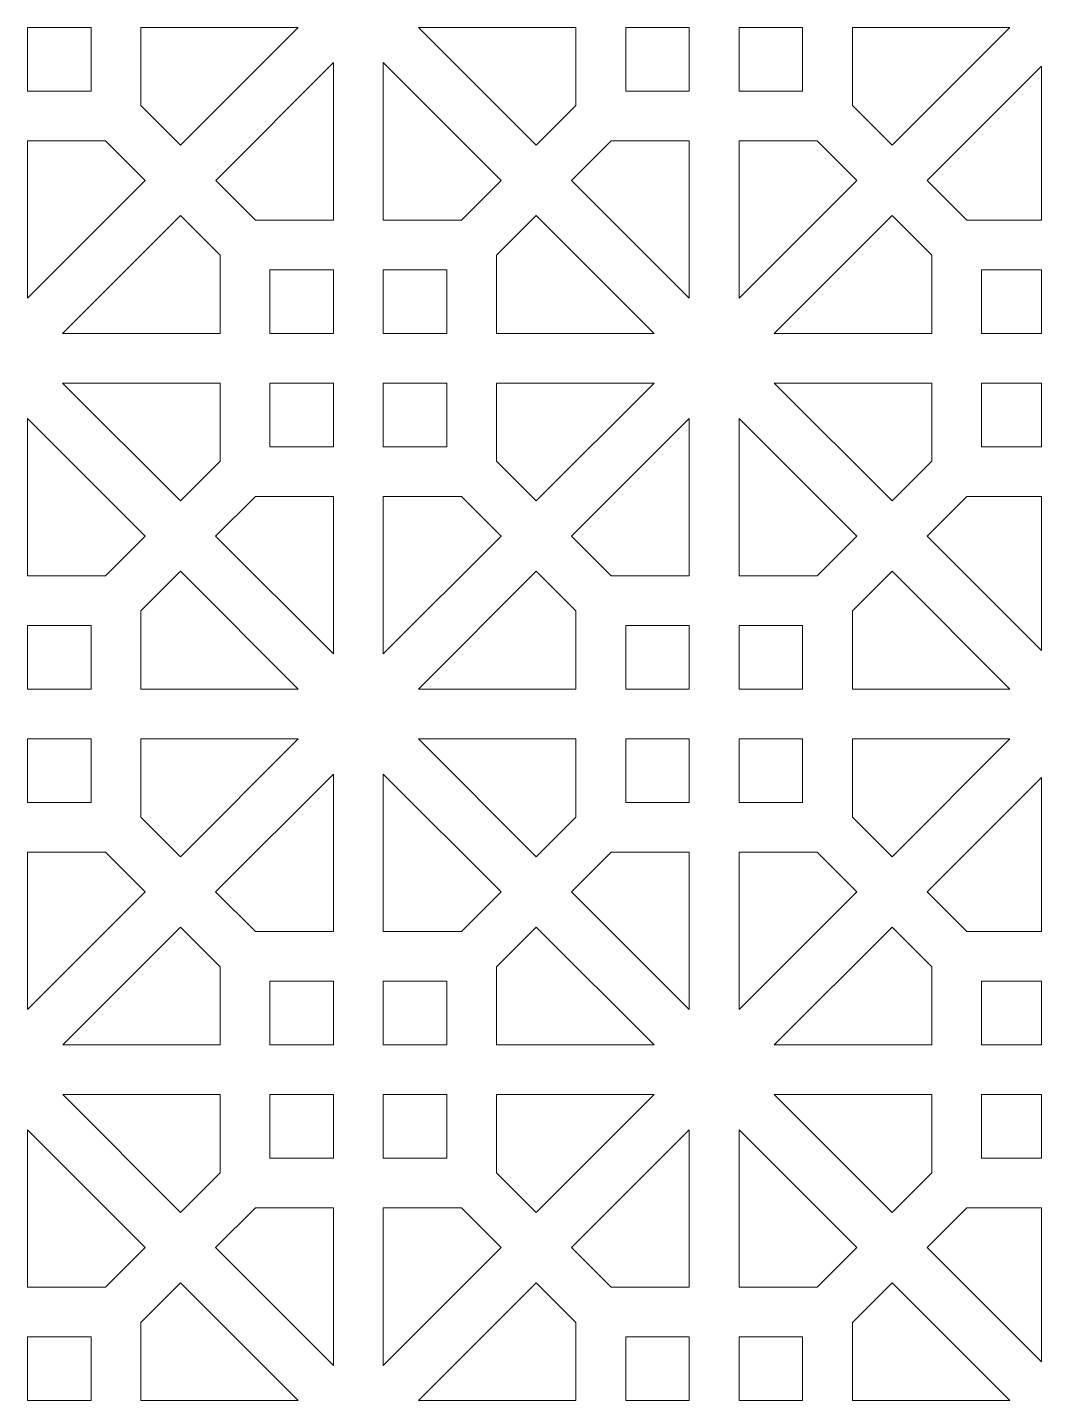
# Model space of a CAD drawing. Header units: centimetres. Extents: x -89 to 89, y -100 to 100.
# Drawn here: x -45.37 to -8.69, y -1.06 to 48.62 of the extents above; entities that cross this region are included whole.
import ezdxf

# ---------------------------------------------------------------- set-up
doc = ezdxf.new("R2010")
doc.units = ezdxf.units.CM
doc.header["$MEASUREMENT"] = 0
doc.layers.add('layer 1', color=7, linetype='Continuous')

msp = doc.modelspace()

# ---------------------------------------------------------------- linework, layer by layer
at = {"layer": 'layer 1', "color": 230, "lineweight": 9}
for points, knots in [([(-43.06814, 48.62094), (-43.06814, 48.62094), (-45.36816, 48.62094), (-45.36816, 48.62094), (-45.36816, 48.62094), (-45.36816, 48.62094), (-45.36753, 46.32117), (-45.36753, 46.32117), (-45.36753, 46.32117), (-45.36753, 46.32117), (-43.0675, 46.32117), (-43.0675, 46.32117), (-43.0675, 46.32117), (-43.0675, 46.32117), (-43.06814, 48.62094), (-43.06814, 48.62094)], [0, 0, 0, 0, 0.2, 0.2, 0.2, 0.2, 0.4, 0.4, 0.4, 0.4, 0.6, 0.6, 0.6, 0.6, 1, 1, 1, 1]), ([(-35.57157, 48.62094), (-35.57157, 48.62094), (-39.83349, 44.35903), (-39.83349, 44.35903), (-39.83349, 44.35903), (-39.83349, 44.35903), (-41.26751, 45.79396), (-41.26751, 45.79396), (-41.26751, 45.79396), (-41.26751, 45.79396), (-41.2675, 48.62121), (-41.2675, 48.62121), (-41.2675, 48.62121), (-41.2675, 48.62121), (-35.57157, 48.62094), (-35.57157, 48.62094)], [0, 0, 0, 0, 0.2, 0.2, 0.2, 0.2, 0.4, 0.4, 0.4, 0.4, 0.6, 0.6, 0.6, 0.6, 1, 1, 1, 1]), ([(-31.22601, 48.62092), (-31.22601, 48.62092), (-26.9642, 44.35911), (-26.9642, 44.35911), (-26.9642, 44.35911), (-26.9642, 44.35911), (-25.52886, 45.79409), (-25.52886, 45.79409), (-25.52886, 45.79409), (-25.52886, 45.79409), (-25.52885, 48.62119), (-25.52885, 48.62119), (-25.52885, 48.62119), (-25.52885, 48.62119), (-31.22601, 48.62092), (-31.22601, 48.62092)], [0, 0, 0, 0, 0.2, 0.2, 0.2, 0.2, 0.4, 0.4, 0.4, 0.4, 0.6, 0.6, 0.6, 0.6, 1, 1, 1, 1]), ([(-23.72949, 48.62092), (-23.72949, 48.62092), (-21.42947, 48.62092), (-21.42947, 48.62092), (-21.42947, 48.62092), (-21.42947, 48.62092), (-21.42883, 46.32123), (-21.42883, 46.32123), (-21.42883, 46.32123), (-21.42883, 46.32123), (-23.72885, 46.32123), (-23.72885, 46.32123), (-23.72885, 46.32123), (-23.72885, 46.32123), (-23.72949, 48.62092), (-23.72949, 48.62092)], [0, 0, 0, 0, 0.2, 0.2, 0.2, 0.2, 0.4, 0.4, 0.4, 0.4, 0.6, 0.6, 0.6, 0.6, 1, 1, 1, 1]), ([(-19.62947, 46.32095), (-19.62947, 46.32095), (-17.32949, 46.32096), (-17.32949, 46.32096), (-17.32949, 46.32096), (-17.32949, 46.32096), (-17.32886, 48.62119), (-17.32886, 48.62119), (-17.32886, 48.62119), (-17.32886, 48.62119), (-19.62883, 48.62118), (-19.62883, 48.62118), (-19.62883, 48.62118), (-19.62883, 48.62118), (-19.62947, 46.32095), (-19.62947, 46.32095)], [0, 0, 0, 0, 0.2, 0.2, 0.2, 0.2, 0.4, 0.4, 0.4, 0.4, 0.6, 0.6, 0.6, 0.6, 1, 1, 1, 1]), ([(-15.52949, 45.79375), (-15.52949, 45.79375), (-15.52949, 48.62092), (-15.52949, 48.62092), (-15.52949, 48.62092), (-15.52949, 48.62092), (-9.83229, 48.62119), (-9.83229, 48.62119), (-9.83229, 48.62119), (-9.83229, 48.62119), (-14.09416, 44.35934), (-14.09416, 44.35934), (-14.09416, 44.35934), (-14.09416, 44.35934), (-15.52949, 45.79375), (-15.52949, 45.79375)], [0, 0, 0, 0, 0.2, 0.2, 0.2, 0.2, 0.4, 0.4, 0.4, 0.4, 0.6, 0.6, 0.6, 0.6, 1, 1, 1, 1]), ([(-34.29883, 47.34813), (-34.29883, 47.34813), (-34.29881, 41.6516), (-34.29881, 41.6516), (-34.29881, 41.6516), (-34.29881, 41.6516), (-37.12539, 41.65187), (-37.12539, 41.65187), (-37.12539, 41.65187), (-37.12539, 41.65187), (-38.56005, 43.08653), (-38.56005, 43.08653), (-38.56005, 43.08653), (-38.56005, 43.08653), (-34.29883, 47.34813), (-34.29883, 47.34813)], [0, 0, 0, 0, 0.2, 0.2, 0.2, 0.2, 0.4, 0.4, 0.4, 0.4, 0.6, 0.6, 0.6, 0.6, 1, 1, 1, 1]), ([(-28.23697, 43.08628), (-28.23697, 43.08628), (-32.49881, 47.34813), (-32.49881, 47.34813), (-32.49881, 47.34813), (-32.49881, 47.34813), (-32.49817, 41.65187), (-32.49817, 41.65187), (-32.49817, 41.65187), (-32.49817, 41.65187), (-29.67102, 41.65187), (-29.67102, 41.65187), (-29.67102, 41.65187), (-29.67102, 41.65187), (-28.23697, 43.08628), (-28.23697, 43.08628)], [0, 0, 0, 0, 0.2, 0.2, 0.2, 0.2, 0.4, 0.4, 0.4, 0.4, 0.6, 0.6, 0.6, 0.6, 1, 1, 1, 1]), ([(-8.68714, 47.22106), (-8.68714, 47.22106), (-12.82197, 43.08621), (-12.82197, 43.08621), (-12.82197, 43.08621), (-12.82197, 43.08621), (-11.38665, 41.6518), (-11.38665, 41.6518), (-11.38665, 41.6518), (-11.38665, 41.6518), (-8.6865, 41.65181), (-8.6865, 41.65181), (-8.6865, 41.65181), (-8.6865, 41.65181), (-8.68714, 47.22106), (-8.68714, 47.22106)], [0, 0, 0, 0, 0.2, 0.2, 0.2, 0.2, 0.4, 0.4, 0.4, 0.4, 0.6, 0.6, 0.6, 0.6, 1, 1, 1, 1]), ([(-45.36814, 38.82437), (-45.36814, 38.82437), (-45.36816, 44.5209), (-45.36816, 44.5209), (-45.36816, 44.5209), (-45.36816, 44.5209), (-42.5403, 44.52117), (-42.5403, 44.52117), (-42.5403, 44.52117), (-42.5403, 44.52117), (-41.10564, 43.08651), (-41.10564, 43.08651), (-41.10564, 43.08651), (-41.10564, 43.08651), (-45.36814, 38.82437), (-45.36814, 38.82437)], [0, 0, 0, 0, 0.2, 0.2, 0.2, 0.2, 0.4, 0.4, 0.4, 0.4, 0.6, 0.6, 0.6, 0.6, 1, 1, 1, 1]), ([(-25.69141, 43.08631), (-25.69141, 43.08631), (-21.42947, 38.82438), (-21.42947, 38.82438), (-21.42947, 38.82438), (-21.42947, 38.82438), (-21.42883, 44.52123), (-21.42883, 44.52123), (-21.42883, 44.52123), (-21.42883, 44.52123), (-24.25613, 44.52125), (-24.25613, 44.52125), (-24.25613, 44.52125), (-24.25613, 44.52125), (-25.69141, 43.08631), (-25.69141, 43.08631)], [0, 0, 0, 0, 0.2, 0.2, 0.2, 0.2, 0.4, 0.4, 0.4, 0.4, 0.6, 0.6, 0.6, 0.6, 1, 1, 1, 1]), ([(-19.62947, 38.82439), (-19.62947, 38.82439), (-15.3676, 43.08629), (-15.3676, 43.08629), (-15.3676, 43.08629), (-15.3676, 43.08629), (-16.80164, 44.52124), (-16.80164, 44.52124), (-16.80164, 44.52124), (-16.80164, 44.52124), (-19.62883, 44.52124), (-19.62883, 44.52124), (-19.62883, 44.52124), (-19.62883, 44.52124), (-19.62947, 38.82439), (-19.62947, 38.82439)], [0, 0, 0, 0, 0.2, 0.2, 0.2, 0.2, 0.4, 0.4, 0.4, 0.4, 0.6, 0.6, 0.6, 0.6, 1, 1, 1, 1]), ([(-44.0954, 37.55156), (-44.0954, 37.55156), (-39.83348, 41.81347), (-39.83348, 41.81347), (-39.83348, 41.81347), (-39.83348, 41.81347), (-38.39818, 40.37908), (-38.39818, 40.37908), (-38.39818, 40.37908), (-38.39818, 40.37908), (-38.39819, 37.55183), (-38.39819, 37.55183), (-38.39819, 37.55183), (-38.39819, 37.55183), (-44.0954, 37.55156), (-44.0954, 37.55156)], [0, 0, 0, 0, 0.2, 0.2, 0.2, 0.2, 0.4, 0.4, 0.4, 0.4, 0.6, 0.6, 0.6, 0.6, 1, 1, 1, 1]), ([(-28.39883, 37.55156), (-28.39883, 37.55156), (-28.39883, 40.37886), (-28.39883, 40.37886), (-28.39883, 40.37886), (-28.39883, 40.37886), (-26.96355, 41.81376), (-26.96355, 41.81376), (-26.96355, 41.81376), (-26.96355, 41.81376), (-22.7016, 37.55183), (-22.7016, 37.55183), (-22.7016, 37.55183), (-22.7016, 37.55183), (-28.39883, 37.55156), (-28.39883, 37.55156)], [0, 0, 0, 0, 0.2, 0.2, 0.2, 0.2, 0.4, 0.4, 0.4, 0.4, 0.6, 0.6, 0.6, 0.6, 1, 1, 1, 1]), ([(-12.66008, 40.37875), (-12.66008, 40.37875), (-12.66008, 37.55158), (-12.66008, 37.55158), (-12.66008, 37.55158), (-12.66008, 37.55158), (-18.356, 37.55185), (-18.356, 37.55185), (-18.356, 37.55185), (-18.356, 37.55185), (-14.09413, 41.8137), (-14.09413, 41.8137), (-14.09413, 41.8137), (-14.09413, 41.8137), (-12.66008, 40.37875), (-12.66008, 40.37875)], [0, 0, 0, 0, 0.2, 0.2, 0.2, 0.2, 0.4, 0.4, 0.4, 0.4, 0.6, 0.6, 0.6, 0.6, 1, 1, 1, 1]), ([(-36.59883, 37.55156), (-36.59883, 37.55156), (-34.29881, 37.55156), (-34.29881, 37.55156), (-34.29881, 37.55156), (-34.29881, 37.55156), (-34.29816, 39.85187), (-34.29816, 39.85187), (-34.29816, 39.85187), (-34.29816, 39.85187), (-36.59819, 39.85187), (-36.59819, 39.85187), (-36.59819, 39.85187), (-36.59819, 39.85187), (-36.59883, 37.55156), (-36.59883, 37.55156)], [0, 0, 0, 0, 0.2, 0.2, 0.2, 0.2, 0.4, 0.4, 0.4, 0.4, 0.6, 0.6, 0.6, 0.6, 1, 1, 1, 1]), ([(-32.49881, 39.8516), (-32.49881, 39.8516), (-32.49881, 37.55156), (-32.49881, 37.55156), (-32.49881, 37.55156), (-32.49881, 37.55156), (-30.19818, 37.55183), (-30.19818, 37.55183), (-30.19818, 37.55183), (-30.19818, 37.55183), (-30.19819, 39.85187), (-30.19819, 39.85187), (-30.19819, 39.85187), (-30.19819, 39.85187), (-32.49881, 39.8516), (-32.49881, 39.8516)], [0, 0, 0, 0, 0.2, 0.2, 0.2, 0.2, 0.4, 0.4, 0.4, 0.4, 0.6, 0.6, 0.6, 0.6, 1, 1, 1, 1]), ([(-8.68714, 39.85155), (-8.68714, 39.85155), (-8.68714, 37.55158), (-8.68714, 37.55158), (-8.68714, 37.55158), (-8.68714, 37.55158), (-10.85943, 37.55185), (-10.85943, 37.55185), (-10.85943, 37.55185), (-10.85943, 37.55185), (-10.85944, 39.85181), (-10.85944, 39.85181), (-10.85944, 39.85181), (-10.85944, 39.85181), (-8.68714, 39.85155), (-8.68714, 39.85155)], [0, 0, 0, 0, 0.2, 0.2, 0.2, 0.2, 0.4, 0.4, 0.4, 0.4, 0.6, 0.6, 0.6, 0.6, 1, 1, 1, 1]), ([(-44.09535, 35.75156), (-44.09535, 35.75156), (-39.83354, 31.48975), (-39.83354, 31.48975), (-39.83354, 31.48975), (-39.83354, 31.48975), (-38.3982, 32.92473), (-38.3982, 32.92473), (-38.3982, 32.92473), (-38.3982, 32.92473), (-38.39819, 35.75183), (-38.39819, 35.75183), (-38.39819, 35.75183), (-38.39819, 35.75183), (-44.09535, 35.75156), (-44.09535, 35.75156)], [0, 0, 0, 0, 0.2, 0.2, 0.2, 0.2, 0.4, 0.4, 0.4, 0.4, 0.6, 0.6, 0.6, 0.6, 1, 1, 1, 1]), ([(-36.59883, 35.75156), (-36.59883, 35.75156), (-34.29881, 35.75156), (-34.29881, 35.75156), (-34.29881, 35.75156), (-34.29881, 35.75156), (-34.29817, 33.45187), (-34.29817, 33.45187), (-34.29817, 33.45187), (-34.29817, 33.45187), (-36.59819, 33.45187), (-36.59819, 33.45187), (-36.59819, 33.45187), (-36.59819, 33.45187), (-36.59883, 35.75156), (-36.59883, 35.75156)], [0, 0, 0, 0, 0.2, 0.2, 0.2, 0.2, 0.4, 0.4, 0.4, 0.4, 0.6, 0.6, 0.6, 0.6, 1, 1, 1, 1]), ([(-32.49881, 33.45159), (-32.49881, 33.45159), (-30.19883, 33.4516), (-30.19883, 33.4516), (-30.19883, 33.4516), (-30.19883, 33.4516), (-30.1982, 35.75183), (-30.1982, 35.75183), (-30.1982, 35.75183), (-30.1982, 35.75183), (-32.49817, 35.75182), (-32.49817, 35.75182), (-32.49817, 35.75182), (-32.49817, 35.75182), (-32.49881, 33.45159), (-32.49881, 33.45159)], [0, 0, 0, 0, 0.2, 0.2, 0.2, 0.2, 0.4, 0.4, 0.4, 0.4, 0.6, 0.6, 0.6, 0.6, 1, 1, 1, 1]), ([(-28.39883, 32.92439), (-28.39883, 32.92439), (-28.39883, 35.75156), (-28.39883, 35.75156), (-28.39883, 35.75156), (-28.39883, 35.75156), (-22.70163, 35.75183), (-22.70163, 35.75183), (-22.70163, 35.75183), (-22.70163, 35.75183), (-26.9635, 31.48998), (-26.9635, 31.48998), (-26.9635, 31.48998), (-26.9635, 31.48998), (-28.39883, 32.92439), (-28.39883, 32.92439)], [0, 0, 0, 0, 0.2, 0.2, 0.2, 0.2, 0.4, 0.4, 0.4, 0.4, 0.6, 0.6, 0.6, 0.6, 1, 1, 1, 1]), ([(-12.66008, 35.75158), (-12.66008, 35.75158), (-12.66008, 32.92428), (-12.66008, 32.92428), (-12.66008, 32.92428), (-12.66008, 32.92428), (-14.09408, 31.48992), (-14.09408, 31.48992), (-14.09408, 31.48992), (-14.09408, 31.48992), (-18.35603, 35.75185), (-18.35603, 35.75185), (-18.35603, 35.75185), (-18.35603, 35.75185), (-12.66008, 35.75158), (-12.66008, 35.75158)], [0, 0, 0, 0, 0.2, 0.2, 0.2, 0.2, 0.4, 0.4, 0.4, 0.4, 0.6, 0.6, 0.6, 0.6, 1, 1, 1, 1]), ([(-8.68715, 35.75158), (-8.68715, 35.75158), (-8.68714, 33.45156), (-8.68714, 33.45156), (-8.68714, 33.45156), (-8.68714, 33.45156), (-10.85944, 33.45181), (-10.85944, 33.45181), (-10.85944, 33.45181), (-10.85944, 33.45181), (-10.85945, 35.75185), (-10.85945, 35.75185), (-10.85945, 35.75185), (-10.85945, 35.75185), (-8.68715, 35.75158), (-8.68715, 35.75158)], [0, 0, 0, 0, 0.2, 0.2, 0.2, 0.2, 0.4, 0.4, 0.4, 0.4, 0.6, 0.6, 0.6, 0.6, 1, 1, 1, 1]), ([(-41.10633, 30.21694), (-41.10633, 30.21694), (-45.36817, 34.47879), (-45.36817, 34.47879), (-45.36817, 34.47879), (-45.36817, 34.47879), (-45.36753, 28.78253), (-45.36753, 28.78253), (-45.36753, 28.78253), (-45.36753, 28.78253), (-42.54038, 28.78253), (-42.54038, 28.78253), (-42.54038, 28.78253), (-42.54038, 28.78253), (-41.10633, 30.21694), (-41.10633, 30.21694)], [0, 0, 0, 0, 0.2, 0.2, 0.2, 0.2, 0.4, 0.4, 0.4, 0.4, 0.6, 0.6, 0.6, 0.6, 1, 1, 1, 1]), ([(-21.42944, 34.47875), (-21.42944, 34.47875), (-25.69131, 30.21685), (-25.69131, 30.21685), (-25.69131, 30.21685), (-25.69131, 30.21685), (-24.25599, 28.78244), (-24.25599, 28.78244), (-24.25599, 28.78244), (-24.25599, 28.78244), (-21.4288, 28.78244), (-21.4288, 28.78244), (-21.4288, 28.78244), (-21.4288, 28.78244), (-21.42944, 34.47875), (-21.42944, 34.47875)], [0, 0, 0, 0, 0.2, 0.2, 0.2, 0.2, 0.4, 0.4, 0.4, 0.4, 0.6, 0.6, 0.6, 0.6, 1, 1, 1, 1]), ([(-15.3675, 30.21683), (-15.3675, 30.21683), (-19.62944, 34.47876), (-19.62944, 34.47876), (-19.62944, 34.47876), (-19.62944, 34.47876), (-19.6288, 28.78245), (-19.6288, 28.78245), (-19.6288, 28.78245), (-19.6288, 28.78245), (-16.8015, 28.78243), (-16.8015, 28.78243), (-16.8015, 28.78243), (-16.8015, 28.78243), (-15.3675, 30.21683), (-15.3675, 30.21683)], [0, 0, 0, 0, 0.2, 0.2, 0.2, 0.2, 0.4, 0.4, 0.4, 0.4, 0.6, 0.6, 0.6, 0.6, 1, 1, 1, 1]), ([(-38.56075, 30.21695), (-38.56075, 30.21695), (-34.29881, 25.95502), (-34.29881, 25.95502), (-34.29881, 25.95502), (-34.29881, 25.95502), (-34.29817, 31.65187), (-34.29817, 31.65187), (-34.29817, 31.65187), (-34.29817, 31.65187), (-37.12547, 31.65189), (-37.12547, 31.65189), (-37.12547, 31.65189), (-37.12547, 31.65189), (-38.56075, 30.21695), (-38.56075, 30.21695)], [0, 0, 0, 0, 0.2, 0.2, 0.2, 0.2, 0.4, 0.4, 0.4, 0.4, 0.6, 0.6, 0.6, 0.6, 1, 1, 1, 1]), ([(-32.49881, 25.95503), (-32.49881, 25.95503), (-28.23694, 30.21693), (-28.23694, 30.21693), (-28.23694, 30.21693), (-28.23694, 30.21693), (-29.67098, 31.65188), (-29.67098, 31.65188), (-29.67098, 31.65188), (-29.67098, 31.65188), (-32.49817, 31.65188), (-32.49817, 31.65188), (-32.49817, 31.65188), (-32.49817, 31.65188), (-32.49881, 25.95503), (-32.49881, 25.95503)], [0, 0, 0, 0, 0.2, 0.2, 0.2, 0.2, 0.4, 0.4, 0.4, 0.4, 0.6, 0.6, 0.6, 0.6, 1, 1, 1, 1]), ([(-8.68714, 31.65155), (-8.68714, 31.65155), (-8.68714, 26.08206), (-8.68714, 26.08206), (-8.68714, 26.08206), (-8.68714, 26.08206), (-12.8213, 30.21713), (-12.8213, 30.21713), (-12.8213, 30.21713), (-12.8213, 30.21713), (-11.38661, 31.65181), (-11.38661, 31.65181), (-11.38661, 31.65181), (-11.38661, 31.65181), (-8.68714, 31.65155), (-8.68714, 31.65155)], [0, 0, 0, 0, 0.2, 0.2, 0.2, 0.2, 0.4, 0.4, 0.4, 0.4, 0.6, 0.6, 0.6, 0.6, 1, 1, 1, 1]), ([(-41.26819, 24.68222), (-41.26819, 24.68222), (-41.26819, 27.50952), (-41.26819, 27.50952), (-41.26819, 27.50952), (-41.26819, 27.50952), (-39.83291, 28.94442), (-39.83291, 28.94442), (-39.83291, 28.94442), (-39.83291, 28.94442), (-35.57096, 24.68249), (-35.57096, 24.68249), (-35.57096, 24.68249), (-35.57096, 24.68249), (-41.26819, 24.68222), (-41.26819, 24.68222)], [0, 0, 0, 0, 0.2, 0.2, 0.2, 0.2, 0.4, 0.4, 0.4, 0.4, 0.6, 0.6, 0.6, 0.6, 1, 1, 1, 1]), ([(-25.52942, 27.50939), (-25.52942, 27.50939), (-25.52942, 24.68222), (-25.52942, 24.68222), (-25.52942, 24.68222), (-25.52942, 24.68222), (-31.22534, 24.68249), (-31.22534, 24.68249), (-31.22534, 24.68249), (-31.22534, 24.68249), (-26.96347, 28.94434), (-26.96347, 28.94434), (-26.96347, 28.94434), (-26.96347, 28.94434), (-25.52942, 27.50939), (-25.52942, 27.50939)], [0, 0, 0, 0, 0.2, 0.2, 0.2, 0.2, 0.4, 0.4, 0.4, 0.4, 0.6, 0.6, 0.6, 0.6, 1, 1, 1, 1]), ([(-9.8329, 24.68222), (-9.8329, 24.68222), (-14.09471, 28.94403), (-14.09471, 28.94403), (-14.09471, 28.94403), (-14.09471, 28.94403), (-15.52877, 27.50959), (-15.52877, 27.50959), (-15.52877, 27.50959), (-15.52877, 27.50959), (-15.52878, 24.68249), (-15.52878, 24.68249), (-15.52878, 24.68249), (-15.52878, 24.68249), (-9.8329, 24.68222), (-9.8329, 24.68222)], [0, 0, 0, 0, 0.2, 0.2, 0.2, 0.2, 0.4, 0.4, 0.4, 0.4, 0.6, 0.6, 0.6, 0.6, 1, 1, 1, 1]), ([(-45.36817, 26.98226), (-45.36817, 26.98226), (-45.36817, 24.68222), (-45.36817, 24.68222), (-45.36817, 24.68222), (-45.36817, 24.68222), (-43.06754, 24.68249), (-43.06754, 24.68249), (-43.06754, 24.68249), (-43.06754, 24.68249), (-43.06755, 26.98253), (-43.06755, 26.98253), (-43.06755, 26.98253), (-43.06755, 26.98253), (-45.36817, 26.98226), (-45.36817, 26.98226)], [0, 0, 0, 0, 0.2, 0.2, 0.2, 0.2, 0.4, 0.4, 0.4, 0.4, 0.6, 0.6, 0.6, 0.6, 1, 1, 1, 1]), ([(-21.42944, 26.98219), (-21.42944, 26.98219), (-23.72942, 26.98218), (-23.72942, 26.98218), (-23.72942, 26.98218), (-23.72942, 26.98218), (-23.72877, 24.68249), (-23.72877, 24.68249), (-23.72877, 24.68249), (-23.72877, 24.68249), (-21.4288, 24.6825), (-21.4288, 24.6825), (-21.4288, 24.6825), (-21.4288, 24.6825), (-21.42944, 26.98219), (-21.42944, 26.98219)], [0, 0, 0, 0, 0.2, 0.2, 0.2, 0.2, 0.4, 0.4, 0.4, 0.4, 0.6, 0.6, 0.6, 0.6, 1, 1, 1, 1]), ([(-17.32942, 24.68222), (-17.32942, 24.68222), (-19.62944, 24.68222), (-19.62944, 24.68222), (-19.62944, 24.68222), (-19.62944, 24.68222), (-19.6288, 26.98245), (-19.6288, 26.98245), (-19.6288, 26.98245), (-19.6288, 26.98245), (-17.32878, 26.98245), (-17.32878, 26.98245), (-17.32878, 26.98245), (-17.32878, 26.98245), (-17.32942, 24.68222), (-17.32942, 24.68222)], [0, 0, 0, 0, 0.2, 0.2, 0.2, 0.2, 0.4, 0.4, 0.4, 0.4, 0.6, 0.6, 0.6, 0.6, 1, 1, 1, 1]), ([(-45.36817, 20.58225), (-45.36817, 20.58225), (-43.06819, 20.58226), (-43.06819, 20.58226), (-43.06819, 20.58226), (-43.06819, 20.58226), (-43.06756, 22.88249), (-43.06756, 22.88249), (-43.06756, 22.88249), (-43.06756, 22.88249), (-45.36753, 22.88248), (-45.36753, 22.88248), (-45.36753, 22.88248), (-45.36753, 22.88248), (-45.36817, 20.58225), (-45.36817, 20.58225)], [0, 0, 0, 0, 0.2, 0.2, 0.2, 0.2, 0.4, 0.4, 0.4, 0.4, 0.6, 0.6, 0.6, 0.6, 1, 1, 1, 1]), ([(-41.26819, 20.05505), (-41.26819, 20.05505), (-41.26819, 22.88222), (-41.26819, 22.88222), (-41.26819, 22.88222), (-41.26819, 22.88222), (-35.57099, 22.88249), (-35.57099, 22.88249), (-35.57099, 22.88249), (-35.57099, 22.88249), (-39.83286, 18.62064), (-39.83286, 18.62064), (-39.83286, 18.62064), (-39.83286, 18.62064), (-41.26819, 20.05505), (-41.26819, 20.05505)], [0, 0, 0, 0, 0.2, 0.2, 0.2, 0.2, 0.4, 0.4, 0.4, 0.4, 0.6, 0.6, 0.6, 0.6, 1, 1, 1, 1]), ([(-25.52942, 22.88222), (-25.52942, 22.88222), (-25.52942, 20.05492), (-25.52942, 20.05492), (-25.52942, 20.05492), (-25.52942, 20.05492), (-26.96342, 18.62056), (-26.96342, 18.62056), (-26.96342, 18.62056), (-26.96342, 18.62056), (-31.22537, 22.88249), (-31.22537, 22.88249), (-31.22537, 22.88249), (-31.22537, 22.88249), (-25.52942, 22.88222), (-25.52942, 22.88222)], [0, 0, 0, 0, 0.2, 0.2, 0.2, 0.2, 0.4, 0.4, 0.4, 0.4, 0.6, 0.6, 0.6, 0.6, 1, 1, 1, 1]), ([(-21.42944, 20.58218), (-21.42944, 20.58218), (-21.42944, 22.88222), (-21.42944, 22.88222), (-21.42944, 22.88222), (-21.42944, 22.88222), (-23.72879, 22.88249), (-23.72879, 22.88249), (-23.72879, 22.88249), (-23.72879, 22.88249), (-23.72878, 20.58245), (-23.72878, 20.58245), (-23.72878, 20.58245), (-23.72878, 20.58245), (-21.42944, 20.58218), (-21.42944, 20.58218)], [0, 0, 0, 0, 0.2, 0.2, 0.2, 0.2, 0.4, 0.4, 0.4, 0.4, 0.6, 0.6, 0.6, 0.6, 1, 1, 1, 1]), ([(-17.32942, 22.88222), (-17.32942, 22.88222), (-19.62944, 22.88222), (-19.62944, 22.88222), (-19.62944, 22.88222), (-19.62944, 22.88222), (-19.62881, 20.58245), (-19.62881, 20.58245), (-19.62881, 20.58245), (-19.62881, 20.58245), (-17.32878, 20.58245), (-17.32878, 20.58245), (-17.32878, 20.58245), (-17.32878, 20.58245), (-17.32942, 22.88222), (-17.32942, 22.88222)], [0, 0, 0, 0, 0.2, 0.2, 0.2, 0.2, 0.4, 0.4, 0.4, 0.4, 0.6, 0.6, 0.6, 0.6, 1, 1, 1, 1]), ([(-14.09477, 18.62031), (-14.09477, 18.62031), (-15.52943, 20.05497), (-15.52943, 20.05497), (-15.52943, 20.05497), (-15.52943, 20.05497), (-15.52878, 22.88249), (-15.52878, 22.88249), (-15.52878, 22.88249), (-15.52878, 22.88249), (-9.83226, 22.88249), (-9.83226, 22.88249), (-9.83226, 22.88249), (-9.83226, 22.88249), (-14.09477, 18.62031), (-14.09477, 18.62031)], [0, 0, 0, 0, 0.2, 0.2, 0.2, 0.2, 0.4, 0.4, 0.4, 0.4, 0.6, 0.6, 0.6, 0.6, 1, 1, 1, 1]), ([(-34.2988, 21.60941), (-34.2988, 21.60941), (-38.56067, 17.34751), (-38.56067, 17.34751), (-38.56067, 17.34751), (-38.56067, 17.34751), (-37.12535, 15.9131), (-37.12535, 15.9131), (-37.12535, 15.9131), (-37.12535, 15.9131), (-34.29816, 15.9131), (-34.29816, 15.9131), (-34.29816, 15.9131), (-34.29816, 15.9131), (-34.2988, 21.60941), (-34.2988, 21.60941)], [0, 0, 0, 0, 0.2, 0.2, 0.2, 0.2, 0.4, 0.4, 0.4, 0.4, 0.6, 0.6, 0.6, 0.6, 1, 1, 1, 1]), ([(-28.23686, 17.34749), (-28.23686, 17.34749), (-32.4988, 21.60942), (-32.4988, 21.60942), (-32.4988, 21.60942), (-32.4988, 21.60942), (-32.49816, 15.91311), (-32.49816, 15.91311), (-32.49816, 15.91311), (-32.49816, 15.91311), (-29.67086, 15.91309), (-29.67086, 15.91309), (-29.67086, 15.91309), (-29.67086, 15.91309), (-28.23686, 17.34749), (-28.23686, 17.34749)], [0, 0, 0, 0, 0.2, 0.2, 0.2, 0.2, 0.4, 0.4, 0.4, 0.4, 0.6, 0.6, 0.6, 0.6, 1, 1, 1, 1]), ([(-11.3873, 15.91288), (-11.3873, 15.91288), (-8.68714, 15.91291), (-8.68714, 15.91291), (-8.68714, 15.91291), (-8.68714, 15.91291), (-8.6865, 21.48265), (-8.6865, 21.48265), (-8.6865, 21.48265), (-8.6865, 21.48265), (-12.82132, 17.34781), (-12.82132, 17.34781), (-12.82132, 17.34781), (-12.82132, 17.34781), (-11.3873, 15.91288), (-11.3873, 15.91288)], [0, 0, 0, 0, 0.2, 0.2, 0.2, 0.2, 0.4, 0.4, 0.4, 0.4, 0.6, 0.6, 0.6, 0.6, 1, 1, 1, 1]), ([(-45.36817, 13.08569), (-45.36817, 13.08569), (-41.1063, 17.34759), (-41.1063, 17.34759), (-41.1063, 17.34759), (-41.1063, 17.34759), (-42.54034, 18.78254), (-42.54034, 18.78254), (-42.54034, 18.78254), (-42.54034, 18.78254), (-45.36753, 18.78254), (-45.36753, 18.78254), (-45.36753, 18.78254), (-45.36753, 18.78254), (-45.36817, 13.08569), (-45.36817, 13.08569)], [0, 0, 0, 0, 0.2, 0.2, 0.2, 0.2, 0.4, 0.4, 0.4, 0.4, 0.6, 0.6, 0.6, 0.6, 1, 1, 1, 1]), ([(-25.69128, 17.3475), (-25.69128, 17.3475), (-21.42944, 13.08565), (-21.42944, 13.08565), (-21.42944, 13.08565), (-21.42944, 13.08565), (-21.4288, 18.78245), (-21.4288, 18.78245), (-21.4288, 18.78245), (-21.4288, 18.78245), (-24.25595, 18.78245), (-24.25595, 18.78245), (-24.25595, 18.78245), (-24.25595, 18.78245), (-25.69128, 17.3475), (-25.69128, 17.3475)], [0, 0, 0, 0, 0.2, 0.2, 0.2, 0.2, 0.4, 0.4, 0.4, 0.4, 0.6, 0.6, 0.6, 0.6, 1, 1, 1, 1]), ([(-19.62944, 18.78218), (-19.62944, 18.78218), (-16.80222, 18.78218), (-16.80222, 18.78218), (-16.80222, 18.78218), (-16.80222, 18.78218), (-15.36693, 17.3478), (-15.36693, 17.3478), (-15.36693, 17.3478), (-15.36693, 17.3478), (-15.36692, 17.34779), (-15.36692, 17.34779), (-15.36692, 17.34779), (-15.36692, 17.34779), (-15.37969, 17.33502), (-15.37969, 17.33502), (-15.37969, 17.33502), (-15.37969, 17.33502), (-19.62877, 13.08593), (-19.62877, 13.08593), (-19.62877, 13.08593), (-19.62877, 13.08593), (-19.62944, 18.78218), (-19.62944, 18.78218)], [0, 0, 0, 0, 0.14285714, 0.14285714, 0.14285714, 0.14285714, 0.28571429, 0.28571429, 0.28571429, 0.28571429, 0.42857143, 0.42857143, 0.42857143, 0.42857143, 0.57142857, 0.57142857, 0.57142857, 0.57142857, 0.71428571, 0.71428571, 0.71428571, 0.71428571, 1, 1, 1, 1]), ([(-38.39878, 14.64005), (-38.39878, 14.64005), (-38.39878, 11.81288), (-38.39878, 11.81288), (-38.39878, 11.81288), (-38.39878, 11.81288), (-44.0947, 11.81315), (-44.0947, 11.81315), (-44.0947, 11.81315), (-44.0947, 11.81315), (-39.83283, 16.075), (-39.83283, 16.075), (-39.83283, 16.075), (-39.83283, 16.075), (-38.39878, 14.64005), (-38.39878, 14.64005)], [0, 0, 0, 0, 0.2, 0.2, 0.2, 0.2, 0.4, 0.4, 0.4, 0.4, 0.6, 0.6, 0.6, 0.6, 1, 1, 1, 1]), ([(-22.70226, 11.81288), (-22.70226, 11.81288), (-26.96407, 16.07469), (-26.96407, 16.07469), (-26.96407, 16.07469), (-26.96407, 16.07469), (-28.39813, 14.64025), (-28.39813, 14.64025), (-28.39813, 14.64025), (-28.39813, 14.64025), (-28.39814, 11.81315), (-28.39814, 11.81315), (-28.39814, 11.81315), (-28.39814, 11.81315), (-22.70226, 11.81288), (-22.70226, 11.81288)], [0, 0, 0, 0, 0.2, 0.2, 0.2, 0.2, 0.4, 0.4, 0.4, 0.4, 0.6, 0.6, 0.6, 0.6, 1, 1, 1, 1]), ([(-18.35667, 11.81284), (-18.35667, 11.81284), (-14.09475, 16.07475), (-14.09475, 16.07475), (-14.09475, 16.07475), (-14.09475, 16.07475), (-12.65945, 14.64036), (-12.65945, 14.64036), (-12.65945, 14.64036), (-12.65945, 14.64036), (-12.65946, 11.81311), (-12.65946, 11.81311), (-12.65946, 11.81311), (-12.65946, 11.81311), (-18.35667, 11.81284), (-18.35667, 11.81284)], [0, 0, 0, 0, 0.2, 0.2, 0.2, 0.2, 0.4, 0.4, 0.4, 0.4, 0.6, 0.6, 0.6, 0.6, 1, 1, 1, 1]), ([(-34.2988, 14.11285), (-34.2988, 14.11285), (-36.59878, 14.11284), (-36.59878, 14.11284), (-36.59878, 14.11284), (-36.59878, 14.11284), (-36.59813, 11.81315), (-36.59813, 11.81315), (-36.59813, 11.81315), (-36.59813, 11.81315), (-34.29816, 11.81316), (-34.29816, 11.81316), (-34.29816, 11.81316), (-34.29816, 11.81316), (-34.2988, 14.11285), (-34.2988, 14.11285)], [0, 0, 0, 0, 0.2, 0.2, 0.2, 0.2, 0.4, 0.4, 0.4, 0.4, 0.6, 0.6, 0.6, 0.6, 1, 1, 1, 1]), ([(-30.19878, 11.81288), (-30.19878, 11.81288), (-32.4988, 11.81288), (-32.4988, 11.81288), (-32.4988, 11.81288), (-32.4988, 11.81288), (-32.49816, 14.11311), (-32.49816, 14.11311), (-32.49816, 14.11311), (-32.49816, 14.11311), (-30.19814, 14.11311), (-30.19814, 14.11311), (-30.19814, 14.11311), (-30.19814, 14.11311), (-30.19878, 11.81288), (-30.19878, 11.81288)], [0, 0, 0, 0, 0.2, 0.2, 0.2, 0.2, 0.4, 0.4, 0.4, 0.4, 0.6, 0.6, 0.6, 0.6, 1, 1, 1, 1]), ([(-8.68714, 14.11288), (-8.68714, 14.11288), (-8.68714, 11.81282), (-8.68714, 11.81282), (-8.68714, 11.81282), (-8.68714, 11.81282), (-10.85946, 11.81311), (-10.85946, 11.81311), (-10.85946, 11.81311), (-10.85946, 11.81311), (-10.85946, 14.11315), (-10.85946, 14.11315), (-10.85946, 14.11315), (-10.85946, 14.11315), (-10.84946, 14.11315), (-10.84946, 14.11315), (-10.84946, 14.11315), (-10.84946, 14.11315), (-8.68714, 14.11288), (-8.68714, 14.11288)], [0, 0, 0, 0, 0.16666667, 0.16666667, 0.16666667, 0.16666667, 0.33333333, 0.33333333, 0.33333333, 0.33333333, 0.5, 0.5, 0.5, 0.5, 0.66666667, 0.66666667, 0.66666667, 0.66666667, 1, 1, 1, 1]), ([(-38.39878, 10.01288), (-38.39878, 10.01288), (-38.39878, 7.18558), (-38.39878, 7.18558), (-38.39878, 7.18558), (-38.39878, 7.18558), (-39.83278, 5.75122), (-39.83278, 5.75122), (-39.83278, 5.75122), (-39.83278, 5.75122), (-44.09473, 10.01315), (-44.09473, 10.01315), (-44.09473, 10.01315), (-44.09473, 10.01315), (-38.39878, 10.01288), (-38.39878, 10.01288)], [0, 0, 0, 0, 0.2, 0.2, 0.2, 0.2, 0.4, 0.4, 0.4, 0.4, 0.6, 0.6, 0.6, 0.6, 1, 1, 1, 1]), ([(-34.2988, 7.71284), (-34.2988, 7.71284), (-34.2988, 10.01288), (-34.2988, 10.01288), (-34.2988, 10.01288), (-34.2988, 10.01288), (-36.59815, 10.01315), (-36.59815, 10.01315), (-36.59815, 10.01315), (-36.59815, 10.01315), (-36.59814, 7.71311), (-36.59814, 7.71311), (-36.59814, 7.71311), (-36.59814, 7.71311), (-34.2988, 7.71284), (-34.2988, 7.71284)], [0, 0, 0, 0, 0.2, 0.2, 0.2, 0.2, 0.4, 0.4, 0.4, 0.4, 0.6, 0.6, 0.6, 0.6, 1, 1, 1, 1]), ([(-30.19878, 10.01288), (-30.19878, 10.01288), (-32.4988, 10.01288), (-32.4988, 10.01288), (-32.4988, 10.01288), (-32.4988, 10.01288), (-32.49817, 7.71311), (-32.49817, 7.71311), (-32.49817, 7.71311), (-32.49817, 7.71311), (-30.19814, 7.71311), (-30.19814, 7.71311), (-30.19814, 7.71311), (-30.19814, 7.71311), (-30.19878, 10.01288), (-30.19878, 10.01288)], [0, 0, 0, 0, 0.2, 0.2, 0.2, 0.2, 0.4, 0.4, 0.4, 0.4, 0.6, 0.6, 0.6, 0.6, 1, 1, 1, 1]), ([(-22.70221, 10.01288), (-22.70221, 10.01288), (-26.96413, 5.75097), (-26.96413, 5.75097), (-26.96413, 5.75097), (-26.96413, 5.75097), (-28.39815, 7.1859), (-28.39815, 7.1859), (-28.39815, 7.1859), (-28.39815, 7.1859), (-28.39814, 10.01315), (-28.39814, 10.01315), (-28.39814, 10.01315), (-28.39814, 10.01315), (-22.70221, 10.01288), (-22.70221, 10.01288)], [0, 0, 0, 0, 0.2, 0.2, 0.2, 0.2, 0.4, 0.4, 0.4, 0.4, 0.6, 0.6, 0.6, 0.6, 1, 1, 1, 1]), ([(-18.35662, 10.01284), (-18.35662, 10.01284), (-14.09481, 5.75103), (-14.09481, 5.75103), (-14.09481, 5.75103), (-14.09481, 5.75103), (-12.65947, 7.18601), (-12.65947, 7.18601), (-12.65947, 7.18601), (-12.65947, 7.18601), (-12.65946, 10.01311), (-12.65946, 10.01311), (-12.65946, 10.01311), (-12.65946, 10.01311), (-18.35662, 10.01284), (-18.35662, 10.01284)], [0, 0, 0, 0, 0.2, 0.2, 0.2, 0.2, 0.4, 0.4, 0.4, 0.4, 0.6, 0.6, 0.6, 0.6, 1, 1, 1, 1]), ([(-8.68713, 10.01284), (-8.68713, 10.01284), (-8.68714, 7.71288), (-8.68714, 7.71288), (-8.68714, 7.71288), (-8.68714, 7.71288), (-10.85946, 7.71315), (-10.85946, 7.71315), (-10.85946, 7.71315), (-10.85946, 7.71315), (-10.85946, 10.01311), (-10.85946, 10.01311), (-10.85946, 10.01311), (-10.85946, 10.01311), (-8.68713, 10.01284), (-8.68713, 10.01284)], [0, 0, 0, 0, 0.2, 0.2, 0.2, 0.2, 0.4, 0.4, 0.4, 0.4, 0.6, 0.6, 0.6, 0.6, 1, 1, 1, 1]), ([(-41.1062, 4.47813), (-41.1062, 4.47813), (-45.36814, 8.74006), (-45.36814, 8.74006), (-45.36814, 8.74006), (-45.36814, 8.74006), (-45.3675, 3.04375), (-45.3675, 3.04375), (-45.3675, 3.04375), (-45.3675, 3.04375), (-42.5402, 3.04373), (-42.5402, 3.04373), (-42.5402, 3.04373), (-42.5402, 3.04373), (-41.1062, 4.47813), (-41.1062, 4.47813)], [0, 0, 0, 0, 0.2, 0.2, 0.2, 0.2, 0.4, 0.4, 0.4, 0.4, 0.6, 0.6, 0.6, 0.6, 1, 1, 1, 1]), ([(-21.42946, 8.74007), (-21.42946, 8.74007), (-21.42944, 3.04354), (-21.42944, 3.04354), (-21.42944, 3.04354), (-21.42944, 3.04354), (-24.25602, 3.04381), (-24.25602, 3.04381), (-24.25602, 3.04381), (-24.25602, 3.04381), (-25.69068, 4.47847), (-25.69068, 4.47847), (-25.69068, 4.47847), (-25.69068, 4.47847), (-21.42946, 8.74007), (-21.42946, 8.74007)], [0, 0, 0, 0, 0.2, 0.2, 0.2, 0.2, 0.4, 0.4, 0.4, 0.4, 0.6, 0.6, 0.6, 0.6, 1, 1, 1, 1]), ([(-15.36696, 4.47849), (-15.36696, 4.47849), (-19.62944, 8.74007), (-19.62944, 8.74007), (-19.62944, 8.74007), (-19.62944, 8.74007), (-19.6288, 3.04381), (-19.6288, 3.04381), (-19.6288, 3.04381), (-19.6288, 3.04381), (-16.80165, 3.04381), (-16.80165, 3.04381), (-16.80165, 3.04381), (-16.80165, 3.04381), (-15.36696, 4.47849), (-15.36696, 4.47849)], [0, 0, 0, 0, 0.2, 0.2, 0.2, 0.2, 0.4, 0.4, 0.4, 0.4, 0.6, 0.6, 0.6, 0.6, 1, 1, 1, 1]), ([(-38.56064, 4.47816), (-38.56064, 4.47816), (-34.2988, 0.21631), (-34.2988, 0.21631), (-34.2988, 0.21631), (-34.2988, 0.21631), (-34.29816, 5.91311), (-34.29816, 5.91311), (-34.29816, 5.91311), (-34.29816, 5.91311), (-37.12531, 5.91311), (-37.12531, 5.91311), (-37.12531, 5.91311), (-37.12531, 5.91311), (-38.56064, 4.47816), (-38.56064, 4.47816)], [0, 0, 0, 0, 0.2, 0.2, 0.2, 0.2, 0.4, 0.4, 0.4, 0.4, 0.6, 0.6, 0.6, 0.6, 1, 1, 1, 1]), ([(-32.49878, 0.21631), (-32.49878, 0.21631), (-32.4988, 5.91284), (-32.4988, 5.91284), (-32.4988, 5.91284), (-32.4988, 5.91284), (-29.67094, 5.91311), (-29.67094, 5.91311), (-29.67094, 5.91311), (-29.67094, 5.91311), (-28.23628, 4.47845), (-28.23628, 4.47845), (-28.23628, 4.47845), (-28.23628, 4.47845), (-32.49878, 0.21631), (-32.49878, 0.21631)], [0, 0, 0, 0, 0.2, 0.2, 0.2, 0.2, 0.4, 0.4, 0.4, 0.4, 0.6, 0.6, 0.6, 0.6, 1, 1, 1, 1]), ([(-8.68714, 5.9129), (-8.68714, 5.9129), (-8.68714, 0.34339), (-8.68714, 0.34339), (-8.68714, 0.34339), (-8.68714, 0.34339), (-12.82138, 4.4785), (-12.82138, 4.4785), (-12.82138, 4.4785), (-12.82138, 4.4785), (-11.38674, 5.91317), (-11.38674, 5.91317), (-11.38674, 5.91317), (-11.38674, 5.91317), (-11.37674, 5.91317), (-11.37674, 5.91317), (-11.37674, 5.91317), (-11.37674, 5.91317), (-8.68714, 5.9129), (-8.68714, 5.9129)], [0, 0, 0, 0, 0.16666667, 0.16666667, 0.16666667, 0.16666667, 0.33333333, 0.33333333, 0.33333333, 0.33333333, 0.5, 0.5, 0.5, 0.5, 0.66666667, 0.66666667, 0.66666667, 0.66666667, 1, 1, 1, 1]), ([(-35.5716, -1.05648), (-35.5716, -1.05648), (-39.83341, 3.20533), (-39.83341, 3.20533), (-39.83341, 3.20533), (-39.83341, 3.20533), (-41.26747, 1.77089), (-41.26747, 1.77089), (-41.26747, 1.77089), (-41.26747, 1.77089), (-41.26748, -1.05621), (-41.26748, -1.05621), (-41.26748, -1.05621), (-41.26748, -1.05621), (-35.5716, -1.05648), (-35.5716, -1.05648)], [0, 0, 0, 0, 0.2, 0.2, 0.2, 0.2, 0.4, 0.4, 0.4, 0.4, 0.6, 0.6, 0.6, 0.6, 1, 1, 1, 1]), ([(-31.22603, -1.0565), (-31.22603, -1.0565), (-26.96411, 3.20541), (-26.96411, 3.20541), (-26.96411, 3.20541), (-26.96411, 3.20541), (-25.52881, 1.77102), (-25.52881, 1.77102), (-25.52881, 1.77102), (-25.52881, 1.77102), (-25.52882, -1.05623), (-25.52882, -1.05623), (-25.52882, -1.05623), (-25.52882, -1.05623), (-31.22603, -1.0565), (-31.22603, -1.0565)], [0, 0, 0, 0, 0.2, 0.2, 0.2, 0.2, 0.4, 0.4, 0.4, 0.4, 0.6, 0.6, 0.6, 0.6, 1, 1, 1, 1]), ([(-15.52946, -1.0565), (-15.52946, -1.0565), (-15.52946, 1.7708), (-15.52946, 1.7708), (-15.52946, 1.7708), (-15.52946, 1.7708), (-14.09418, 3.2057), (-14.09418, 3.2057), (-14.09418, 3.2057), (-14.09418, 3.2057), (-9.83223, -1.05623), (-9.83223, -1.05623), (-9.83223, -1.05623), (-9.83223, -1.05623), (-15.52946, -1.0565), (-15.52946, -1.0565)], [0, 0, 0, 0, 0.2, 0.2, 0.2, 0.2, 0.4, 0.4, 0.4, 0.4, 0.6, 0.6, 0.6, 0.6, 1, 1, 1, 1]), ([(-43.06812, -1.05648), (-43.06812, -1.05648), (-45.36814, -1.05648), (-45.36814, -1.05648), (-45.36814, -1.05648), (-45.36814, -1.05648), (-45.3675, 1.24375), (-45.3675, 1.24375), (-45.3675, 1.24375), (-45.3675, 1.24375), (-43.06748, 1.24375), (-43.06748, 1.24375), (-43.06748, 1.24375), (-43.06748, 1.24375), (-43.06812, -1.05648), (-43.06812, -1.05648)], [0, 0, 0, 0, 0.2, 0.2, 0.2, 0.2, 0.4, 0.4, 0.4, 0.4, 0.6, 0.6, 0.6, 0.6, 1, 1, 1, 1]), ([(-23.72946, -1.0565), (-23.72946, -1.0565), (-21.42944, -1.0565), (-21.42944, -1.0565), (-21.42944, -1.0565), (-21.42944, -1.0565), (-21.42879, 1.24381), (-21.42879, 1.24381), (-21.42879, 1.24381), (-21.42879, 1.24381), (-23.72882, 1.24381), (-23.72882, 1.24381), (-23.72882, 1.24381), (-23.72882, 1.24381), (-23.72946, -1.0565), (-23.72946, -1.0565)], [0, 0, 0, 0, 0.2, 0.2, 0.2, 0.2, 0.4, 0.4, 0.4, 0.4, 0.6, 0.6, 0.6, 0.6, 1, 1, 1, 1]), ([(-19.62944, 1.24354), (-19.62944, 1.24354), (-19.62944, -1.0565), (-19.62944, -1.0565), (-19.62944, -1.0565), (-19.62944, -1.0565), (-17.32881, -1.05623), (-17.32881, -1.05623), (-17.32881, -1.05623), (-17.32881, -1.05623), (-17.32882, 1.24381), (-17.32882, 1.24381), (-17.32882, 1.24381), (-17.32882, 1.24381), (-19.62944, 1.24354), (-19.62944, 1.24354)], [0, 0, 0, 0, 0.2, 0.2, 0.2, 0.2, 0.4, 0.4, 0.4, 0.4, 0.6, 0.6, 0.6, 0.6, 1, 1, 1, 1])]:
    msp.add_open_spline(points, degree=3, knots=knots, dxfattribs=at)
at = {"layer": 'layer 1', "color": 250, "lineweight": 9}
for points in [[(-15.36757, 17.34753), (-15.36757, 17.34753), (-15.36757, 17.34754), (-15.36757, 17.34754)], [(-15.36757, 17.34753), (-15.36757, 17.34753), (-15.36757, 17.34754), (-15.36757, 17.34754)], [(-11.3873, 15.91288), (-11.3873, 15.91288), (-11.3873, 15.91288), (-11.3873, 15.91288)], [(-10.8601, 14.11288), (-10.8601, 14.11288), (-10.8601, 11.81284), (-10.8601, 11.81284)], [(-10.8601, 14.11288), (-10.8601, 14.11288), (-10.8601, 11.81284), (-10.8601, 11.81284)], [(-11.38738, 5.9129), (-11.38738, 5.9129), (-12.82202, 4.47823), (-12.82202, 4.47823)], [(-11.38738, 5.9129), (-11.38738, 5.9129), (-12.82202, 4.47823), (-12.82202, 4.47823)]]:
    msp.add_open_spline(points, degree=3, dxfattribs=at)
msp.add_open_spline([(-8.68714, 7.71288), (-8.68714, 7.71288), (-10.8601, 7.71288), (-10.8601, 7.71288), (-10.8601, 7.71288), (-10.8601, 7.71288), (-10.85946, 10.01311), (-10.85946, 10.01311), (-10.85946, 10.01311), (-10.85946, 10.01311), (-8.68649, 10.01311), (-8.68649, 10.01311)], degree=3, knots=[0, 0, 0, 0, 0.25, 0.25, 0.25, 0.25, 0.5, 0.5, 0.5, 0.5, 1, 1, 1, 1], dxfattribs=at)
msp.add_open_spline([(-8.68714, 7.71288), (-8.68714, 7.71288), (-10.8601, 7.71288), (-10.8601, 7.71288), (-10.8601, 7.71288), (-10.8601, 7.71288), (-10.85946, 10.01311), (-10.85946, 10.01311), (-10.85946, 10.01311), (-10.85946, 10.01311), (-8.68649, 10.01311), (-8.68649, 10.01311)], degree=3, knots=[0, 0, 0, 0, 0.25, 0.25, 0.25, 0.25, 0.5, 0.5, 0.5, 0.5, 1, 1, 1, 1], dxfattribs=at)

doc.saveas('drawing.dxf')
